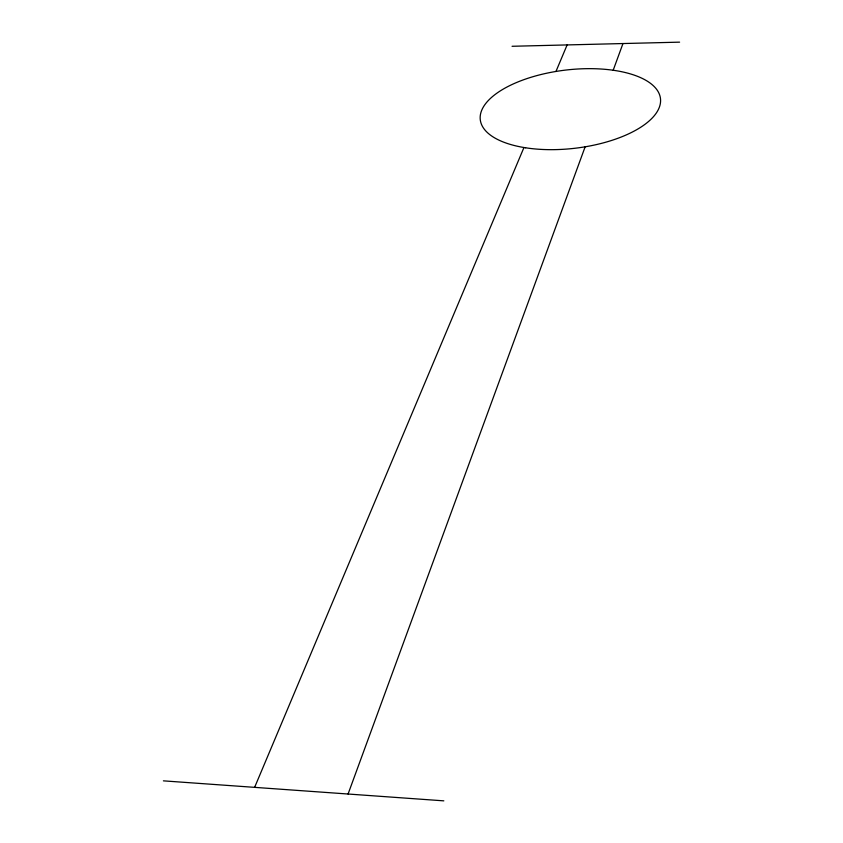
<?xml version="1.0" encoding="UTF-8"?>
<svg xmlns="http://www.w3.org/2000/svg" width="843" height="843" viewBox="0 0 843 843"><rect width="100%" height="100%" fill="white"/><g stroke="black" fill="none" stroke-linecap="round" stroke-linejoin="round"><path stroke-width="1.26" d="M348.075 794.022L585.147 146.798M613.198 70.222L622.966 43.551M254.628 787.351L523.946 147.525M555.969 71.444L567.128 44.921M512.059 46.281L679.595 42.15M163.405 780.85L443.829 800.85M525.6 147.788A90.717 39.368 -6.7 0 0 660.585 100.38A90.717 39.368 -6.7 0 0 524.936 79.284A90.717 39.368 -6.7 0 0 525.6 147.788"/></g></svg>
